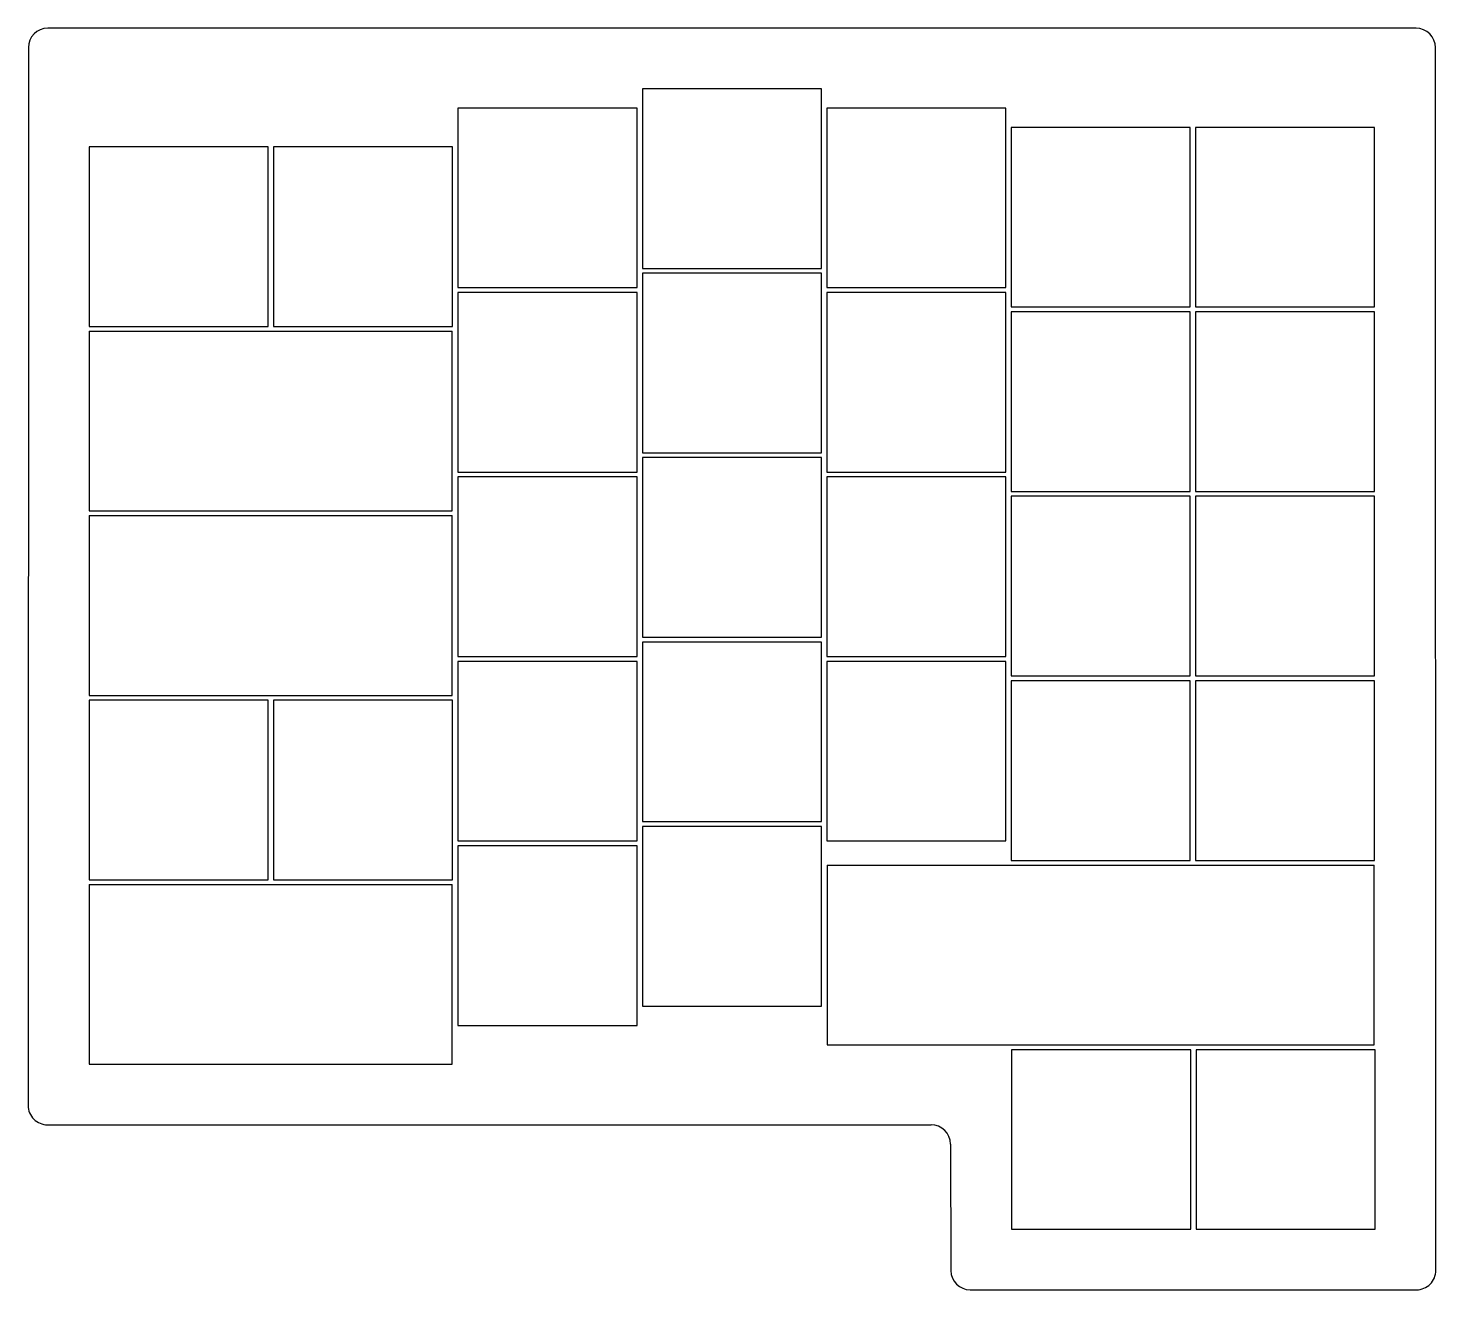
# Model space of a CAD drawing. Header units: millimetres. Extents: x 84 to 230, y -233 to -102.
import ezdxf

# ---------------------------------------------------------------- set-up
doc = ezdxf.new("R2010")
doc.units = ezdxf.units.MM

msp = doc.modelspace()

# ---------------------------------------------------------------- linework, layer by layer
at = {"linetype": 'CONTINUOUS'}
for p, q in [((227.83, -102.28), (86.47, -102.28)), ((84.47, -104.27), (84.45, -213.52)), ((229.87, -230.57), (229.83, -104.27)), ((166.4, -108.53), (147.9, -108.53)), ((147.9, -108.53), (147.9, -127.08)), ((166.4, -127.08), (166.4, -108.53)), ((147.35, -110.53), (128.85, -110.53)), ((128.85, -110.53), (128.85, -129.07)), ((147.35, -129.07), (147.35, -110.53)), ((185.45, -110.53), (166.95, -110.53)), ((166.95, -110.53), (166.95, -129.07)), ((185.45, -129.07), (185.45, -110.53)), ((204.5, -112.53), (186, -112.53)), ((186, -112.53), (186, -131.07)), ((204.5, -131.07), (204.5, -112.53)), ((223.55, -112.53), (205.05, -112.53)), ((205.05, -112.53), (205.05, -131.07)), ((223.55, -131.07), (223.55, -112.53)), ((109.25, -114.53), (90.75, -114.53)), ((90.75, -114.53), (90.75, -133.07)), ((109.25, -133.07), (109.25, -114.53)), ((128.3, -114.53), (109.8, -114.53)), ((109.8, -114.53), (109.8, -133.07)), ((128.3, -133.07), (128.3, -114.53)), ((147.9, -127.08), (166.4, -127.08)), ((166.4, -127.58), (147.9, -127.58)), ((147.9, -127.58), (147.9, -146.12)), ((166.4, -146.12), (166.4, -127.58)), ((128.85, -129.07), (147.35, -129.07)), ((166.95, -129.07), (185.45, -129.07)), ((147.35, -129.57), (128.85, -129.57)), ((128.85, -129.57), (128.85, -148.12)), ((147.35, -148.12), (147.35, -129.57)), ((185.45, -129.57), (166.95, -129.57)), ((166.95, -129.57), (166.95, -148.12)), ((185.45, -148.12), (185.45, -129.57)), ((186, -131.07), (204.5, -131.07)), ((204.5, -131.57), (186, -131.57)), ((186, -131.57), (186, -150.12)), ((204.5, -150.12), (204.5, -131.57)), ((205.05, -131.07), (223.55, -131.07)), ((223.55, -131.57), (205.05, -131.57)), ((205.05, -131.57), (205.05, -150.12)), ((223.55, -150.12), (223.55, -131.57)), ((90.75, -133.07), (109.25, -133.07)), ((90.75, -133.57), (128.25, -133.57)), ((90.75, -133.57), (90.75, -152.12)), ((109.8, -133.07), (128.3, -133.07)), ((128.25, -152.12), (128.25, -133.57)), ((147.9, -146.12), (166.4, -146.12)), ((166.4, -146.62), (147.9, -146.62)), ((147.9, -146.62), (147.9, -165.18)), ((166.4, -165.18), (166.4, -146.62)), ((128.85, -148.12), (147.35, -148.12)), ((166.95, -148.12), (185.45, -148.12)), ((147.35, -148.62), (128.85, -148.62)), ((128.85, -148.62), (128.85, -167.18)), ((147.35, -167.18), (147.35, -148.62)), ((185.45, -148.62), (166.95, -148.62)), ((166.95, -148.62), (166.95, -167.18)), ((185.45, -167.18), (185.45, -148.62)), ((186, -150.12), (204.5, -150.12)), ((204.5, -150.62), (186, -150.62)), ((186, -150.62), (186, -169.18)), ((204.5, -169.18), (204.5, -150.62)), ((205.05, -150.12), (223.55, -150.12)), ((223.55, -150.62), (205.05, -150.62)), ((205.05, -150.62), (205.05, -169.18)), ((223.55, -169.18), (223.55, -150.62)), ((90.75, -152.12), (128.25, -152.12)), ((90.75, -152.62), (128.25, -152.62)), ((90.75, -152.62), (90.75, -171.18)), ((128.25, -171.18), (128.25, -152.62)), ((147.9, -165.18), (166.4, -165.18)), ((166.4, -165.68), (147.9, -165.68)), ((147.9, -165.68), (147.9, -184.22)), ((166.4, -184.22), (166.4, -165.68)), ((128.85, -167.18), (147.35, -167.18)), ((166.95, -167.18), (185.45, -167.18)), ((147.35, -167.68), (128.85, -167.68)), ((128.85, -167.68), (128.85, -186.22)), ((147.35, -186.22), (147.35, -167.68)), ((185.45, -167.68), (166.95, -167.68)), ((166.95, -167.68), (166.95, -186.22)), ((185.45, -186.22), (185.45, -167.68)), ((186, -169.18), (204.5, -169.18)), ((204.5, -169.68), (186, -169.68)), ((186, -169.68), (186, -188.22)), ((204.5, -188.22), (204.5, -169.68)), ((205.05, -169.18), (223.55, -169.18)), ((223.55, -169.68), (205.05, -169.68)), ((205.05, -169.68), (205.05, -188.22)), ((223.55, -188.22), (223.55, -169.68)), ((90.75, -171.18), (128.25, -171.18)), ((109.25, -171.68), (90.75, -171.68)), ((90.75, -171.68), (90.75, -190.22)), ((109.25, -190.22), (109.25, -171.68)), ((128.3, -171.68), (109.8, -171.68)), ((109.8, -171.68), (109.8, -190.22)), ((128.3, -190.22), (128.3, -171.68)), ((147.9, -184.22), (166.4, -184.22)), ((166.4, -184.72), (147.9, -184.72)), ((147.9, -184.72), (147.9, -203.28)), ((166.4, -203.28), (166.4, -184.72)), ((128.85, -186.22), (147.35, -186.22)), ((147.35, -186.72), (128.85, -186.72)), ((128.85, -186.72), (128.85, -205.28)), ((147.35, -205.28), (147.35, -186.72)), ((166.95, -186.22), (185.45, -186.22)), ((167, -188.72), (223.5, -188.72)), ((167, -188.72), (167, -207.28)), ((186, -188.22), (204.5, -188.22)), ((205.05, -188.22), (223.55, -188.22)), ((223.5, -207.28), (223.5, -188.72)), ((90.75, -190.22), (109.25, -190.22)), ((109.8, -190.22), (128.3, -190.22)), ((90.75, -190.72), (128.25, -190.72)), ((90.75, -190.72), (90.75, -209.28)), ((128.25, -209.28), (128.25, -190.72)), ((147.9, -203.28), (166.4, -203.28)), ((128.85, -205.28), (147.35, -205.28)), ((167, -207.28), (223.5, -207.28)), ((204.55, -207.78), (186.05, -207.78)), ((186.05, -207.78), (186.05, -226.32)), ((204.55, -226.32), (204.55, -207.78)), ((223.6, -207.78), (205.1, -207.78)), ((205.1, -207.78), (205.1, -226.32)), ((223.6, -226.32), (223.6, -207.78)), ((90.75, -209.28), (128.25, -209.28)), ((86.45, -215.53), (177.73, -215.53)), ((179.73, -217.52), (179.77, -230.58)), ((186.05, -226.32), (204.55, -226.32)), ((205.1, -226.32), (223.6, -226.32)), ((181.77, -232.57), (227.87, -232.57))]:
    msp.add_line(p, q, dxfattribs=at)
for centre, start, end in [((86.47, -104.28), 90, 179.9873), ((227.83, -104.28), 0.022, 90), ((86.45, -213.53), 179.9873, 270), ((177.73, -217.53), 0.168, 90), ((181.77, -230.57), 180.168, 270), ((227.87, -230.57), 270, 0.022)]:
    msp.add_arc(centre, 2, start, end, dxfattribs=at)

doc.saveas('drawing.dxf')
